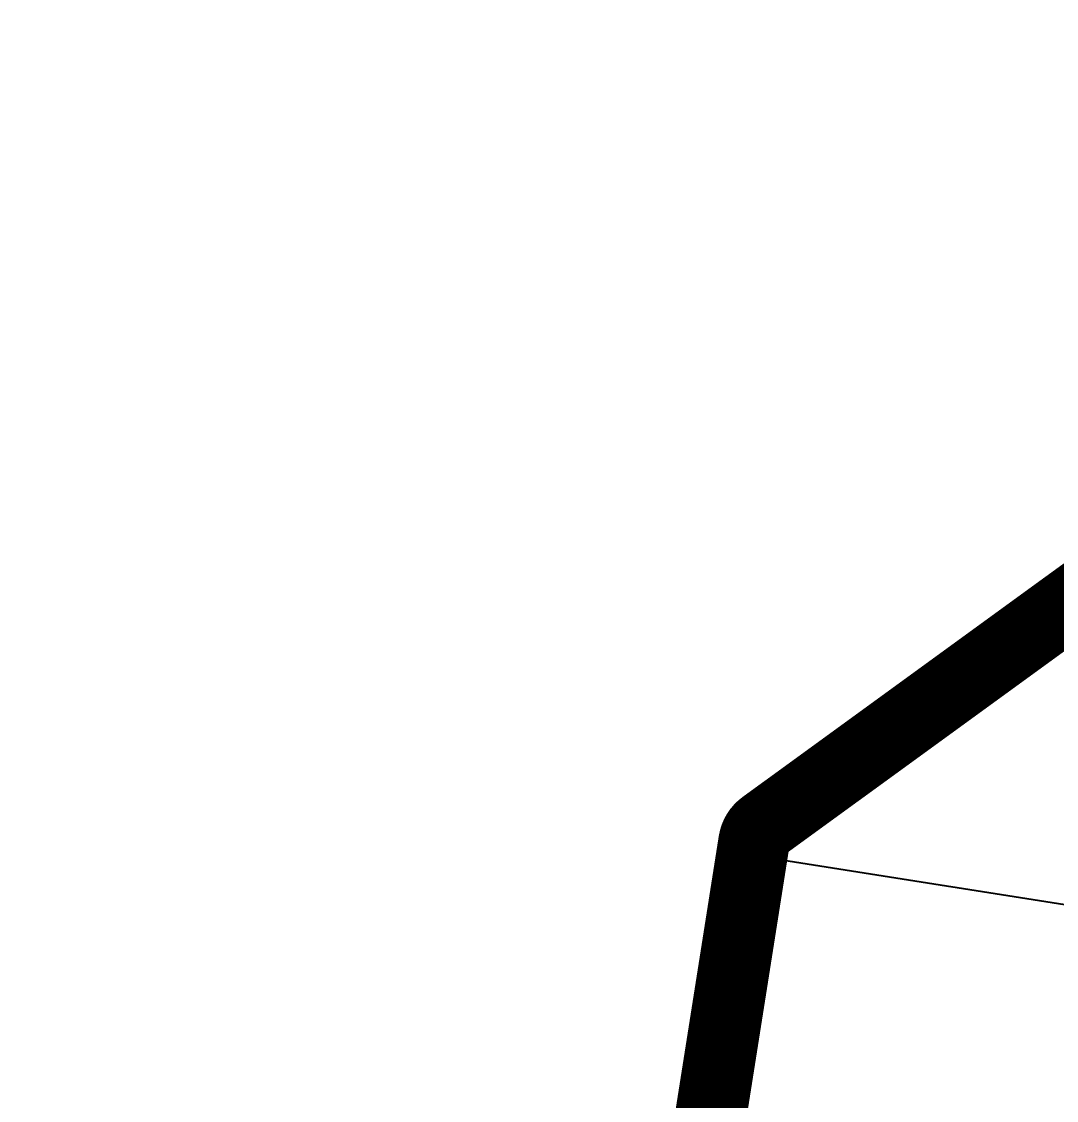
# Model space of a CAD drawing. Header units: metres. Extents: x 544752 to 548977, y 1840603 to 1844608.
# Drawn here: x 544950.58 to 544994.06, y 1843999.98 to 1844045.32 of the extents above; entities that cross this region are included whole.
import ezdxf

# ---------------------------------------------------------------- set-up
doc = ezdxf.new("R2010")
doc.units = ezdxf.units.M
doc.header["$MEASUREMENT"] = 0
doc.linetypes.add('ACAD_ISO02W100', pattern=[15, 12, -3])
doc.linetypes.add('Anordnung Grundriss$0$GESTRICHELT', pattern=[0.75, 0.5, -0.25])
doc.layers.add('C-ROAD', color=7, linetype='Continuous')
for name, color, linetype, lineweight in [('C-ROAD-CORR', 5, 'Continuous', 0), ('C-ROAD-STAN', 11, 'Continuous', 0), ('Đường', 5, 'ACAD_ISO02W100', 5)]:
    doc.layers.add(name, color=color, linetype=linetype, lineweight=lineweight)

# ---------------------------------------------------------------- blocks, each defined once
blk = doc.blocks.new('TB')
at = {"layer": 'Defpoints', "color": 5, "linetype": 'Anordnung Grundriss$0$GESTRICHELT', "lineweight": 5, "ltscale": 0.2}
blk.add_circle((-0.4049538253086098, -1.769394799566726e-07), 105.7280000291212, dxfattribs=at)
blk = doc.blocks.new('VƯERFEWRFER')
blk.add_lwpolyline([(467558.3739784134, 1441403.465170017), (467513.3739784134, 1441403.465170017), (467513.3739784134, 1441358.465170017), (467558.3739784134, 1441358.465170017)], close=True)
blk = doc.blocks.new('fcwdăed')
at = {"xscale": -1, "rotation": 19.89216182940478}
blk.add_blockref('VƯERFEWRFER', (1396369.401823998, 242205.7439925189, -3.31594075425429), dxfattribs=at)
blk = doc.blocks.new('STA')
blk.add_circle((0, 0), 0.03600344113496039)
blk = doc.blocks.new('PI')
h = blk.add_hatch(color=256)
h.dxf.hatch_style = 1
h.paths.add_polyline_path([(0.01097384885793593, 0, 1), (-0.01097384885793593, 0, 1)])
at = {"xscale": 0.3048, "yscale": 0.3048, "zscale": 0.3048}
blk.add_blockref('STA', (0, 0), dxfattribs=at)

msp = doc.modelspace()

# ---------------------------------------------------------------- linework, layer by layer
at = {"layer": 'C-ROAD', "color": 3, "linetype": 'Continuous', "lineweight": 13}
for p, q in [((544981.7529743221, 1844011.51905684), (544981.4180076882, 1844011.27539677)), ((544981.4180076882, 1844011.27539677), (544981.3534441974, 1844010.866245905))]:
    msp.add_line(p, q, dxfattribs=at)
at = {"layer": 'C-ROAD', "color": 1, "linetype": 'ACAD_ISO02W100', "lineweight": 60, "ltscale": 0.1, "const_width": 3, "flags": 128}
for points in [[(544996.0812041152, 1844021.94163961), (544981.7529743221, 1844011.51905684)], [(544981.3534441974, 1844010.866245905), (544977.8440041216, 1843988.62627056)]]:
    msp.add_lwpolyline(points, dxfattribs=at)
at = {"layer": 'C-ROAD', "color": 1, "linetype": 'ACAD_ISO02W100', "lineweight": -3, "ltscale": 0.1, "const_width": 3, "flags": 128}
msp.add_lwpolyline([(544981.7529743221, 1844011.51905684, 0.1989123673842753), (544981.3534441976, 1844010.866245905)], format="xyb", dxfattribs=at)
at = {"layer": 'C-ROAD-CORR', "color": 160, "linetype": 'Continuous'}
for p, q in [((544993.5316870796, 1844020.087080274, 770.9985926519281), (544992.8861229474, 1844020.974556194, 772.0960290087004)), ((544993.5316870796, 1844020.087080274, 770.9985926519281), (544992.8861229474, 1844020.974556194, 772.0960290087004)), ((544993.5316870796, 1844020.087080274, 770.9985926519281), (544992.8861229474, 1844020.974556194, 772.0960290087004)), ((544993.5316870796, 1844020.087080274, 770.9985926519281), (544992.8861229474, 1844020.974556194, 772.0960290087004)), ((544989.4882821275, 1844017.145843053, 770.9278819738074), (544988.8016807357, 1844018.089734096, 772.0950802310267)), ((544989.4882821275, 1844017.145843053, 770.9278819738074), (544988.8016807357, 1844018.089734096, 772.0950802310267)), ((544989.4882821275, 1844017.145843053, 770.9278819738074), (544988.8016807357, 1844018.089734096, 772.0950802310267)), ((544989.4882821275, 1844017.145843053, 770.9278819738074), (544988.8016807357, 1844018.089734096, 772.0950802310267)), ((544985.4448771755, 1844014.204605831, 770.8571712956866), (544984.7689940478, 1844015.133762162, 772.006148880352)), ((544985.4448771755, 1844014.204605831, 770.8571712956866), (544984.7689940478, 1844015.133762162, 772.006148880352)), ((544985.4448771755, 1844014.204605831, 770.8571712956866), (544984.7689940478, 1844015.133762162, 772.006148880352)), ((544985.4448771755, 1844014.204605831, 770.8571712956866), (544984.7689940478, 1844015.133762162, 772.006148880352)), ((544981.6065114972, 1844011.388756878, 770.7895769216026), (544981.0361695907, 1844011.915371444, 771.5658583082842)), ((544981.6065114972, 1844011.388756878, 770.7895769216026), (544981.0361695907, 1844011.915371444, 771.5658583082842)), ((544981.6065114972, 1844011.388756878, 770.7895769216026), (544981.0361695907, 1844011.915371444, 771.5658583082842)), ((544981.6065114972, 1844011.388756878, 770.7895769216026), (544981.0361695907, 1844011.915371444, 771.5658583082842)), ((544981.7529743221, 1844011.51905684, 770.7926076525603), (544981.2804584857, 1844012.168638199, 771.5958679827951)), ((544981.7529743221, 1844011.51905684, 770.7926076525603), (544981.2804584857, 1844012.168638199, 771.5958679827951)), ((544981.7529743221, 1844011.51905684, 770.7926076525603), (544981.2804584857, 1844012.168638199, 771.5958679827951)), ((544981.7529743221, 1844011.51905684, 770.7926076525603), (544981.2804584857, 1844012.168638199, 771.5958679827951)), ((544981.4671358209, 1844011.196147153, 770.7853173737554), (544980.8075490473, 1844011.562711023, 771.5399191116252)), ((544981.4671358209, 1844011.196147153, 770.7853173737554), (544980.8075490473, 1844011.562711023, 771.5399191116252)), ((544981.4671358209, 1844011.196147153, 770.7853173737554), (544980.8075490473, 1844011.562711023, 771.5399191116252)), ((544981.4671358209, 1844011.196147153, 770.7853173737554), (544980.8075490473, 1844011.562711023, 771.5399191116252)), ((544981.4882831754, 1844011.232387113, 770.7861191855806), (544980.8421725859, 1844011.627816525, 771.5436304486637)), ((544981.4882831754, 1844011.232387113, 770.7861191855806), (544980.8421725859, 1844011.627816525, 771.5436304486637)), ((544981.4882831754, 1844011.232387113, 770.7861191855806), (544980.8421725859, 1844011.627816525, 771.5436304486637)), ((544981.4882831754, 1844011.232387113, 770.7861191855806), (544980.8421725859, 1844011.627816525, 771.5436304486637)), ((544981.3534441974, 1844010.866245905, 770.7784655169347), (544980.6173541896, 1844010.98239998, 771.5236636575772)), ((544981.3534441974, 1844010.866245905, 770.7784655169347), (544980.6173541896, 1844010.98239998, 771.5236636575772)), ((544981.3534441974, 1844010.866245905, 770.7784655169347), (544980.6173541896, 1844010.98239998, 771.5236636575772)), ((544981.3534441974, 1844010.866245905, 770.7784655169347), (544980.6173541896, 1844010.98239998, 771.5236636575772)), ((544981.4028328058, 1844011.055956749, 770.7823673233846), (544980.7017346703, 1844011.314150457, 771.5294968878358)), ((544981.4028328058, 1844011.055956749, 770.7823673233846), (544980.7017346703, 1844011.314150457, 771.5294968878358)), ((544981.4028328058, 1844011.055956749, 770.7823673233846), (544980.7017346703, 1844011.314150457, 771.5294968878358)), ((544981.4028328058, 1844011.055956749, 770.7823673233846), (544980.7017346703, 1844011.314150457, 771.5294968878358)), ((544980.62876334, 1844006.273808349, 770.685480259945), (544979.8275821754, 1844006.400233727, 771.4965749736406)), ((544980.62876334, 1844006.273808349, 770.685480259945), (544979.8275821754, 1844006.400233727, 771.4965749736406)), ((544980.62876334, 1844006.273808349, 770.685480259945), (544979.8275821754, 1844006.400233727, 771.4965749736406)), ((544980.62876334, 1844006.273808349, 770.685480259945), (544979.8275821754, 1844006.400233727, 771.4965749736406)), ((544979.8494130635, 1844001.334920504, 770.5854802599453), (544978.9871724108, 1844001.470980992, 771.4583899915799)), ((544979.8494130635, 1844001.334920504, 770.5854802599453), (544978.9871724108, 1844001.470980992, 771.4583899915799)), ((544979.8494130635, 1844001.334920504, 770.5854802599453), (544978.9871724108, 1844001.470980992, 771.4583899915799)), ((544979.8494130635, 1844001.334920504, 770.5854802599453), (544978.9871724108, 1844001.470980992, 771.4583899915799))]:
    msp.add_line(p, q, dxfattribs=at)
at = {"layer": 'C-ROAD-CORR', "color": 1, "linetype": 'Anordnung Grundriss$0$GESTRICHELT', "lineweight": 30}
for points in [[(544998.8477759522, 1844033.180162486, 771.4710525318276), (544997.6993163722, 1844028.299522412, 771.7446926518429), (544996.8521991139, 1844024.699505041, 771.9465328143143), (544996.7297022779, 1844024.303427559, 771.9683977710416), (544996.5598968283, 1844023.929865143, 771.9883868065396), (544996.460311128, 1844023.756013335, 771.9974496773668), (544996.3471613332, 1844023.583622259, 772.0057630128754), (544996.0958938657, 1844023.268782754, 772.0200917147687), (544995.8098475666, 1844022.98955226, 772.0321221316201), (544995.4938077908, 1844022.749150542, 772.0417314879126), (544992.8861229478, 1844020.974556195, 772.0960290087004), (544988.801680736, 1844018.089734096, 772.0950802310267), (544984.7689940481, 1844015.133762162, 772.006148880352), (544981.2804584858, 1844012.168638199, 771.5958679827951), (544981.0361695909, 1844011.915371444, 771.5658583082842), (544980.8421725861, 1844011.627816526, 771.5436304486637), (544980.8075490474, 1844011.562711024, 771.5399191116252), (544980.7017346704, 1844011.314150458, 771.5294968878358), (544980.6173541895, 1844010.98239998, 771.5236636575772), (544979.8275821755, 1844006.400233727, 771.4965749736406), (544978.9871724108, 1844001.470980993, 771.4583899915799), (544978.2289587941, 1843996.528757809, 771.3369917938045), (544977.6164292889, 1843991.563545857, 771.0681068379425), (544977.5364208171, 1843988.674806818, 770.6395514469892)], [(544999.042591608, 1844033.14941935, 771.2738260625454), (544998.2632049281, 1844028.210537249, 771.1738260625483), (544997.6883201705, 1844024.567559876, 771.1000648894877), (544997.5724863147, 1844024.054301675, 771.0895640901281), (544997.3906504016, 1844023.560553598, 771.0792429691484), (544997.2779625363, 1844023.327562547, 771.0743441018096), (544997.1459236362, 1844023.094763653, 771.0692781204775), (544996.8424932816, 1844022.664901485, 771.0598400422128), (544996.4855510192, 1844022.278322018, 771.0510902194915), (544996.0812041156, 1844021.941639611, 771.0431783614017), (544993.5316870799, 1844020.087080275, 770.9985926519281), (544989.4882821279, 1844017.145843053, 770.9278819738074), (544985.4448771758, 1844014.204605831, 770.8571712956866), (544981.7529743222, 1844011.51905684, 770.7926076525603), (544981.6065114973, 1844011.388756878, 770.7895769216026), (544981.4882831754, 1844011.232387114, 770.7861191855806), (544981.4671358209, 1844011.196147153, 770.7853173737554), (544981.4028328058, 1844011.05595675, 770.7823673233846), (544981.3534441973, 1844010.866245905, 770.7784655169347), (544980.6287633401, 1844006.273808349, 770.685480259945), (544979.8494130635, 1844001.334920504, 770.5854802599453), (544979.070062787, 1843996.396032659, 770.4854802599455), (544978.2907125106, 1843991.457144814, 770.3854802599457), (544977.8440041217, 1843988.626270561, 770.3281622089526)]]:
    msp.add_polyline3d(points, dxfattribs=at)
at = {"layer": 'C-ROAD-CORR', "color": 11, "linetype": 'Anordnung Grundriss$0$GESTRICHELT', "lineweight": 30}
for points in [[(544995.4938077908, 1844022.749150542, 772.0417314879126), (544992.8861229478, 1844020.974556195, 772.0960290087004), (544988.801680736, 1844018.089734096, 772.0950802310267), (544984.7689940481, 1844015.133762162, 772.006148880352), (544981.2804584858, 1844012.168638199, 771.5958679827951), (544981.0361695909, 1844011.915371444, 771.5658583082842), (544980.8421725861, 1844011.627816526, 771.5436304486637), (544980.8075490474, 1844011.562711024, 771.5399191116252), (544980.7017346704, 1844011.314150458, 771.5294968878358), (544980.6173541895, 1844010.98239998, 771.5236636575772), (544979.8275821755, 1844006.400233727, 771.4965749736406), (544978.9871724108, 1844001.470980993, 771.4583899915799), (544978.2289587941, 1843996.528757809, 771.3369917938045)], [(544996.0812041156, 1844021.941639611, 771.0431783614017), (544993.5316870799, 1844020.087080275, 770.9985926519281), (544989.4882821279, 1844017.145843053, 770.9278819738074), (544985.4448771758, 1844014.204605831, 770.8571712956866), (544981.7529743222, 1844011.51905684, 770.7926076525603), (544981.6065114973, 1844011.388756878, 770.7895769216026), (544981.4882831754, 1844011.232387114, 770.7861191855806), (544981.4671358209, 1844011.196147153, 770.7853173737554), (544981.4028328058, 1844011.05595675, 770.7823673233846), (544981.3534441973, 1844010.866245905, 770.7784655169347), (544980.6287633401, 1844006.273808349, 770.685480259945), (544979.8494130635, 1844001.334920504, 770.5854802599453), (544979.070062787, 1843996.396032659, 770.4854802599455)]]:
    msp.add_polyline3d(points, dxfattribs=at)

# ---------------------------------------------------------------- block references
at = {"rotation": 241.1405780896539}
msp.add_blockref('fcwdăed', (-489788.2617199812, 2946684.155989533, 1000002.315940754), dxfattribs=at)
at = {"layer": 'C-ROAD-STAN', "color": 3, "linetype": 'Continuous', "lineweight": -3, "xscale": 45.56286554269575, "yscale": 45.56286554269575, "zscale": 45.56286554269575, "rotation": 334.5}
msp.add_blockref('PI', (544981.4180076884, 1844011.275396771), dxfattribs=at)
at = {"layer": 'Đường', "rotation": 286.2264331696364}
msp.add_blockref('TB', (544987.8663385222, 1843974.496267125), dxfattribs=at)

# ---------------------------------------------------------------- texts
at = {"layer": 'Defpoints', "color": 3}
msp.add_text('HH1_11', height=50, dxfattribs=at).set_placement((544977.571, 1844046.102, 1))

doc.saveas('drawing.dxf')
